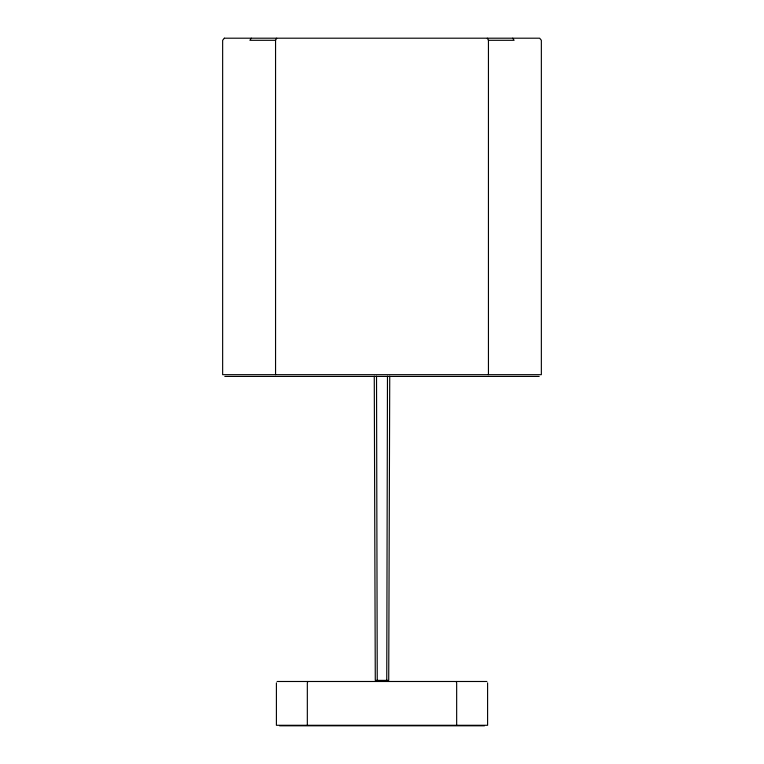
<?xml version="1.0" encoding="UTF-8"?>
<svg xmlns="http://www.w3.org/2000/svg" width="764" height="764" viewBox="0 0 764 764"><rect width="100%" height="100%" fill="white"/><g stroke="black" fill="none" stroke-linecap="round" stroke-linejoin="round"><path stroke-width="1.15" d="M386.756 680.38L387.472 376.184M389.736 376.184L388.723 680.38L375.277 680.38L374.264 376.184M307.835 681.488L307.329 682.863L307.329 725.284M275.556 374.675L275.556 40.301L276.692 38.2M251.308 38.2L249.895 40.301L275.556 40.301M487.308 38.2L488.444 40.301L514.105 40.301L512.692 38.2M224.817 376.423L539.183 376.423M277.112 681.488L486.888 681.488M279.548 725.8L484.452 725.8M456.165 681.488L456.662 682.863L456.662 725.284M376.528 376.184L377.244 680.38M488.444 40.301L488.444 374.675M487.594 682.863L487.594 725.284L276.406 725.284L276.406 682.863M224.349 38.2L222.649 40.301L222.649 374.675L541.351 374.675L541.351 40.301L539.651 38.2L224.349 38.2"/></g></svg>
